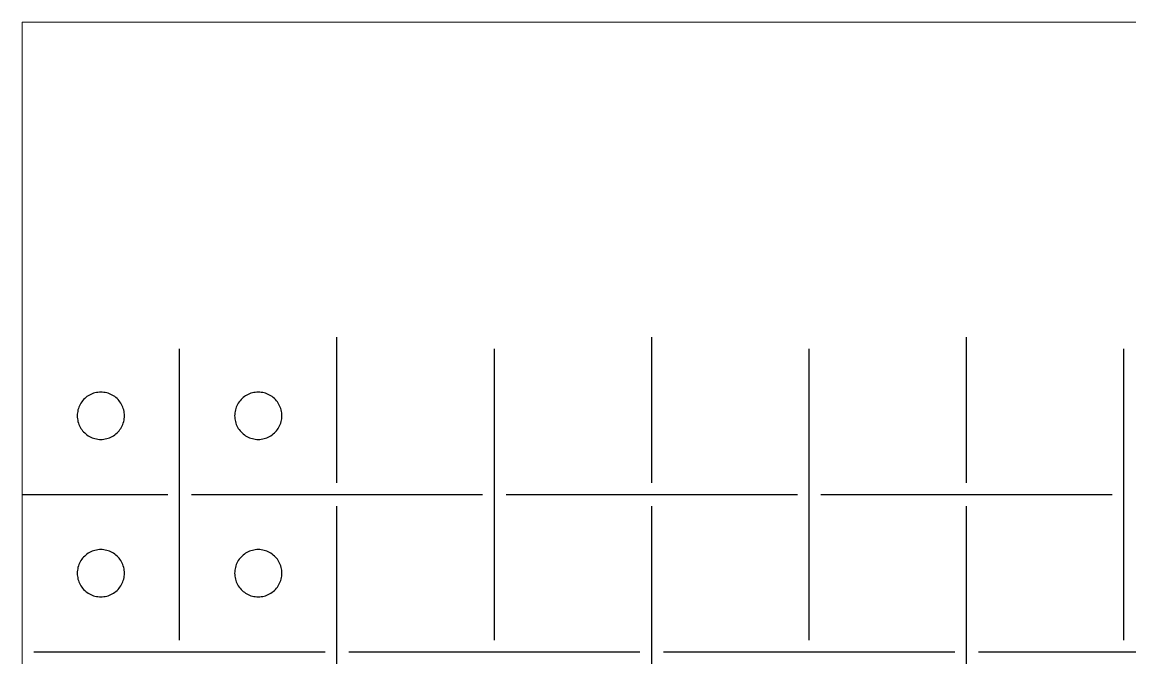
# Model space of a CAD drawing. Header units: metres. Extents: x 0 to 300, y -20 to 320.
# Drawn here: x 0 to 70.4, y 279.6 to 320 of the extents above; entities that cross this region are included whole.
import ezdxf

# ---------------------------------------------------------------- set-up
doc = ezdxf.new("R2010")
doc.units = ezdxf.units.M

msp = doc.modelspace()

# ---------------------------------------------------------------- linework, layer by layer
at = {"lineweight": 0}
for p, q in [((0, -20), (0, 320)), ((0, 320), (300, 320))]:
    msp.add_line(p, q, dxfattribs=at)
for p, q in [((20, 290.75), (20, 300)), ((40, 290.75), (40, 300)), ((60, 290.75), (60, 300)), ((10, 280.75), (10, 299.25)), ((30, 280.75), (30, 299.25)), ((50, 280.75), (50, 299.25)), ((70, 280.75), (70, 299.25)), ((4.277, 296.314), (4.196, 296.266)), ((4.361, 296.357), (4.277, 296.314)), ((4.448, 296.395), (4.361, 296.357)), ((4.536, 296.427), (4.448, 296.395)), ((4.627, 296.453), (4.536, 296.427)), ((4.719, 296.473), (4.627, 296.453)), ((4.812, 296.488), (4.719, 296.473)), ((4.906, 296.497), (4.812, 296.488)), ((5, 296.5), (4.906, 296.497)), ((5.094, 296.497), (5, 296.5)), ((5.188, 296.488), (5.094, 296.497)), ((5.281, 296.473), (5.188, 296.488)), ((5.373, 296.453), (5.281, 296.473)), ((5.464, 296.427), (5.373, 296.453)), ((5.552, 296.395), (5.464, 296.427)), ((5.639, 296.357), (5.552, 296.395)), ((5.723, 296.314), (5.639, 296.357)), ((5.804, 296.266), (5.723, 296.314)), ((14.277, 296.314), (14.196, 296.266)), ((14.361, 296.357), (14.277, 296.314)), ((14.448, 296.395), (14.361, 296.357)), ((14.536, 296.427), (14.448, 296.395)), ((14.627, 296.453), (14.536, 296.427)), ((14.719, 296.473), (14.627, 296.453)), ((14.812, 296.488), (14.719, 296.473)), ((14.906, 296.497), (14.812, 296.488)), ((15, 296.5), (14.906, 296.497)), ((15.094, 296.497), (15, 296.5)), ((15.188, 296.488), (15.094, 296.497)), ((15.281, 296.473), (15.188, 296.488)), ((15.373, 296.453), (15.281, 296.473)), ((15.464, 296.427), (15.373, 296.453)), ((15.552, 296.395), (15.464, 296.427)), ((15.639, 296.357), (15.552, 296.395)), ((15.723, 296.314), (15.639, 296.357)), ((15.804, 296.266), (15.723, 296.314)), ((3.643, 295.639), (3.605, 295.552)), ((3.686, 295.723), (3.643, 295.639)), ((3.734, 295.804), (3.686, 295.723)), ((3.786, 295.882), (3.734, 295.804)), ((3.844, 295.956), (3.786, 295.882)), ((3.907, 296.027), (3.844, 295.956)), ((3.973, 296.093), (3.907, 296.027)), ((4.044, 296.156), (3.973, 296.093)), ((4.118, 296.214), (4.044, 296.156)), ((4.196, 296.266), (4.118, 296.214)), ((5.882, 296.214), (5.804, 296.266)), ((5.956, 296.156), (5.882, 296.214)), ((6.027, 296.093), (5.956, 296.156)), ((6.093, 296.027), (6.027, 296.093)), ((6.156, 295.956), (6.093, 296.027)), ((6.214, 295.882), (6.156, 295.956)), ((6.266, 295.804), (6.214, 295.882)), ((6.314, 295.723), (6.266, 295.804)), ((6.357, 295.639), (6.314, 295.723)), ((6.395, 295.552), (6.357, 295.639)), ((13.643, 295.639), (13.605, 295.552)), ((13.686, 295.723), (13.643, 295.639)), ((13.734, 295.804), (13.686, 295.723)), ((13.786, 295.882), (13.734, 295.804)), ((13.844, 295.956), (13.786, 295.882)), ((13.907, 296.027), (13.844, 295.956)), ((13.973, 296.093), (13.907, 296.027)), ((14.044, 296.156), (13.973, 296.093)), ((14.118, 296.214), (14.044, 296.156)), ((14.196, 296.266), (14.118, 296.214)), ((15.882, 296.214), (15.804, 296.266)), ((15.956, 296.156), (15.882, 296.214)), ((16.027, 296.093), (15.956, 296.156)), ((16.093, 296.027), (16.027, 296.093)), ((16.156, 295.956), (16.093, 296.027)), ((16.214, 295.882), (16.156, 295.956)), ((16.266, 295.804), (16.214, 295.882)), ((16.314, 295.723), (16.266, 295.804)), ((16.357, 295.639), (16.314, 295.723)), ((16.395, 295.552), (16.357, 295.639)), ((3.503, 295.094), (3.5, 295)), ((3.5, 295), (3.503, 294.906)), ((3.512, 295.188), (3.503, 295.094)), ((3.503, 294.906), (3.512, 294.812)), ((3.527, 295.281), (3.512, 295.188)), ((3.547, 295.373), (3.527, 295.281)), ((3.573, 295.464), (3.547, 295.373)), ((3.605, 295.552), (3.573, 295.464)), ((6.427, 295.464), (6.395, 295.552)), ((6.453, 295.373), (6.427, 295.464)), ((6.473, 295.281), (6.453, 295.373)), ((6.488, 295.188), (6.473, 295.281)), ((6.497, 295.094), (6.488, 295.188)), ((6.488, 294.812), (6.497, 294.906)), ((6.5, 295), (6.497, 295.094)), ((6.497, 294.906), (6.5, 295)), ((13.503, 295.094), (13.5, 295)), ((13.5, 295), (13.503, 294.906)), ((13.512, 295.188), (13.503, 295.094)), ((13.503, 294.906), (13.512, 294.812)), ((13.527, 295.281), (13.512, 295.188)), ((13.547, 295.373), (13.527, 295.281)), ((13.573, 295.464), (13.547, 295.373)), ((13.605, 295.552), (13.573, 295.464)), ((16.427, 295.464), (16.395, 295.552)), ((16.453, 295.373), (16.427, 295.464)), ((16.473, 295.281), (16.453, 295.373)), ((16.488, 295.188), (16.473, 295.281)), ((16.497, 295.094), (16.488, 295.188)), ((16.488, 294.812), (16.497, 294.906)), ((16.5, 295), (16.497, 295.094)), ((16.497, 294.906), (16.5, 295)), ((3.512, 294.812), (3.527, 294.719)), ((3.527, 294.719), (3.547, 294.627)), ((3.547, 294.627), (3.573, 294.536)), ((3.573, 294.536), (3.605, 294.448)), ((3.605, 294.448), (3.643, 294.361)), ((3.643, 294.361), (3.686, 294.277)), ((3.686, 294.277), (3.734, 294.196)), ((3.734, 294.196), (3.786, 294.118)), ((6.214, 294.118), (6.266, 294.196)), ((6.266, 294.196), (6.314, 294.277)), ((6.314, 294.277), (6.357, 294.361)), ((6.357, 294.361), (6.395, 294.448)), ((6.395, 294.448), (6.427, 294.536)), ((6.427, 294.536), (6.453, 294.627)), ((6.453, 294.627), (6.473, 294.719)), ((6.473, 294.719), (6.488, 294.812)), ((13.512, 294.812), (13.527, 294.719)), ((13.527, 294.719), (13.547, 294.627)), ((13.547, 294.627), (13.573, 294.536)), ((13.573, 294.536), (13.605, 294.448)), ((13.605, 294.448), (13.643, 294.361)), ((13.643, 294.361), (13.686, 294.277)), ((13.686, 294.277), (13.734, 294.196)), ((13.734, 294.196), (13.786, 294.118)), ((16.214, 294.118), (16.266, 294.196)), ((16.266, 294.196), (16.314, 294.277)), ((16.314, 294.277), (16.357, 294.361)), ((16.357, 294.361), (16.395, 294.448)), ((16.395, 294.448), (16.427, 294.536)), ((16.427, 294.536), (16.453, 294.627)), ((16.453, 294.627), (16.473, 294.719)), ((16.473, 294.719), (16.488, 294.812)), ((3.786, 294.118), (3.844, 294.044)), ((3.844, 294.044), (3.907, 293.973)), ((3.907, 293.973), (3.973, 293.907)), ((3.973, 293.907), (4.044, 293.844)), ((4.044, 293.844), (4.118, 293.786)), ((4.118, 293.786), (4.196, 293.734)), ((4.196, 293.734), (4.277, 293.686)), ((4.277, 293.686), (4.361, 293.643)), ((4.361, 293.643), (4.448, 293.605)), ((4.448, 293.605), (4.536, 293.573)), ((4.536, 293.573), (4.627, 293.547)), ((4.627, 293.547), (4.719, 293.527)), ((4.719, 293.527), (4.812, 293.512)), ((4.812, 293.512), (4.906, 293.503)), ((4.906, 293.503), (5, 293.5)), ((5, 293.5), (5.094, 293.503)), ((5.094, 293.503), (5.188, 293.512)), ((5.188, 293.512), (5.281, 293.527)), ((5.281, 293.527), (5.373, 293.547)), ((5.373, 293.547), (5.464, 293.573)), ((5.464, 293.573), (5.552, 293.605)), ((5.552, 293.605), (5.639, 293.643)), ((5.639, 293.643), (5.723, 293.686)), ((5.723, 293.686), (5.804, 293.734)), ((5.804, 293.734), (5.882, 293.786)), ((5.882, 293.786), (5.956, 293.844)), ((5.956, 293.844), (6.027, 293.907)), ((6.027, 293.907), (6.093, 293.973)), ((6.093, 293.973), (6.156, 294.044)), ((6.156, 294.044), (6.214, 294.118)), ((13.786, 294.118), (13.844, 294.044)), ((13.844, 294.044), (13.907, 293.973)), ((13.907, 293.973), (13.973, 293.907)), ((13.973, 293.907), (14.044, 293.844)), ((14.044, 293.844), (14.118, 293.786)), ((14.118, 293.786), (14.196, 293.734)), ((14.196, 293.734), (14.277, 293.686)), ((14.277, 293.686), (14.361, 293.643)), ((14.361, 293.643), (14.448, 293.605)), ((14.448, 293.605), (14.536, 293.573)), ((14.536, 293.573), (14.627, 293.547)), ((14.627, 293.547), (14.719, 293.527)), ((14.719, 293.527), (14.812, 293.512)), ((14.812, 293.512), (14.906, 293.503)), ((14.906, 293.503), (15, 293.5)), ((15, 293.5), (15.094, 293.503)), ((15.094, 293.503), (15.188, 293.512)), ((15.188, 293.512), (15.281, 293.527)), ((15.281, 293.527), (15.373, 293.547)), ((15.373, 293.547), (15.464, 293.573)), ((15.464, 293.573), (15.552, 293.605)), ((15.552, 293.605), (15.639, 293.643)), ((15.639, 293.643), (15.723, 293.686)), ((15.723, 293.686), (15.804, 293.734)), ((15.804, 293.734), (15.882, 293.786)), ((15.882, 293.786), (15.956, 293.844)), ((15.956, 293.844), (16.027, 293.907)), ((16.027, 293.907), (16.093, 293.973)), ((16.093, 293.973), (16.156, 294.044)), ((16.156, 294.044), (16.214, 294.118)), ((0, 290), (9.25, 290)), ((10.75, 290), (29.25, 290)), ((30.75, 290), (49.25, 290)), ((50.75, 290), (69.25, 290)), ((20, 270.75), (20, 289.25)), ((40, 270.75), (40, 289.25)), ((60, 270.75), (60, 289.25)), ((4.536, 286.427), (4.448, 286.395)), ((4.627, 286.453), (4.536, 286.427)), ((4.719, 286.473), (4.627, 286.453)), ((4.812, 286.488), (4.719, 286.473)), ((4.906, 286.497), (4.812, 286.488)), ((5, 286.5), (4.906, 286.497)), ((5.094, 286.497), (5, 286.5)), ((5.188, 286.488), (5.094, 286.497)), ((5.281, 286.473), (5.188, 286.488)), ((5.373, 286.453), (5.281, 286.473)), ((5.464, 286.427), (5.373, 286.453)), ((5.552, 286.395), (5.464, 286.427)), ((14.536, 286.427), (14.448, 286.395)), ((14.627, 286.453), (14.536, 286.427)), ((14.719, 286.473), (14.627, 286.453)), ((14.812, 286.488), (14.719, 286.473)), ((14.906, 286.497), (14.812, 286.488)), ((15, 286.5), (14.906, 286.497)), ((15.094, 286.497), (15, 286.5)), ((15.188, 286.488), (15.094, 286.497)), ((15.281, 286.473), (15.188, 286.488)), ((15.373, 286.453), (15.281, 286.473)), ((15.464, 286.427), (15.373, 286.453)), ((15.552, 286.395), (15.464, 286.427)), ((3.686, 285.723), (3.643, 285.639)), ((3.734, 285.804), (3.686, 285.723)), ((3.786, 285.882), (3.734, 285.804)), ((3.844, 285.956), (3.786, 285.882)), ((3.907, 286.027), (3.844, 285.956)), ((3.973, 286.093), (3.907, 286.027)), ((4.044, 286.156), (3.973, 286.093)), ((4.118, 286.214), (4.044, 286.156)), ((4.196, 286.266), (4.118, 286.214)), ((4.277, 286.314), (4.196, 286.266)), ((4.361, 286.357), (4.277, 286.314)), ((4.448, 286.395), (4.361, 286.357)), ((5.639, 286.357), (5.552, 286.395)), ((5.723, 286.314), (5.639, 286.357)), ((5.804, 286.266), (5.723, 286.314)), ((5.882, 286.214), (5.804, 286.266)), ((5.956, 286.156), (5.882, 286.214)), ((6.027, 286.093), (5.956, 286.156)), ((6.093, 286.027), (6.027, 286.093)), ((6.156, 285.956), (6.093, 286.027)), ((6.214, 285.882), (6.156, 285.956)), ((6.266, 285.804), (6.214, 285.882)), ((6.314, 285.723), (6.266, 285.804)), ((6.357, 285.639), (6.314, 285.723)), ((13.686, 285.723), (13.643, 285.639)), ((13.734, 285.804), (13.686, 285.723)), ((13.786, 285.882), (13.734, 285.804)), ((13.844, 285.956), (13.786, 285.882)), ((13.907, 286.027), (13.844, 285.956)), ((13.973, 286.093), (13.907, 286.027)), ((14.044, 286.156), (13.973, 286.093)), ((14.118, 286.214), (14.044, 286.156)), ((14.196, 286.266), (14.118, 286.214)), ((14.277, 286.314), (14.196, 286.266)), ((14.361, 286.357), (14.277, 286.314)), ((14.448, 286.395), (14.361, 286.357)), ((15.639, 286.357), (15.552, 286.395)), ((15.723, 286.314), (15.639, 286.357)), ((15.804, 286.266), (15.723, 286.314)), ((15.882, 286.214), (15.804, 286.266)), ((15.956, 286.156), (15.882, 286.214)), ((16.027, 286.093), (15.956, 286.156)), ((16.093, 286.027), (16.027, 286.093)), ((16.156, 285.956), (16.093, 286.027)), ((16.214, 285.882), (16.156, 285.956)), ((16.266, 285.804), (16.214, 285.882)), ((16.314, 285.723), (16.266, 285.804)), ((16.357, 285.639), (16.314, 285.723)), ((3.503, 285.094), (3.5, 285)), ((3.512, 285.188), (3.503, 285.094)), ((3.527, 285.281), (3.512, 285.188)), ((3.547, 285.373), (3.527, 285.281)), ((3.573, 285.464), (3.547, 285.373)), ((3.605, 285.552), (3.573, 285.464)), ((3.643, 285.639), (3.605, 285.552)), ((6.395, 285.552), (6.357, 285.639)), ((6.427, 285.464), (6.395, 285.552)), ((6.453, 285.373), (6.427, 285.464)), ((6.473, 285.281), (6.453, 285.373)), ((6.488, 285.188), (6.473, 285.281)), ((6.497, 285.094), (6.488, 285.188)), ((6.5, 285), (6.497, 285.094)), ((13.503, 285.094), (13.5, 285)), ((13.512, 285.188), (13.503, 285.094)), ((13.527, 285.281), (13.512, 285.188)), ((13.547, 285.373), (13.527, 285.281)), ((13.573, 285.464), (13.547, 285.373)), ((13.605, 285.552), (13.573, 285.464)), ((13.643, 285.639), (13.605, 285.552)), ((16.395, 285.552), (16.357, 285.639)), ((16.427, 285.464), (16.395, 285.552)), ((16.453, 285.373), (16.427, 285.464)), ((16.473, 285.281), (16.453, 285.373)), ((16.488, 285.188), (16.473, 285.281)), ((16.497, 285.094), (16.488, 285.188)), ((16.5, 285), (16.497, 285.094)), ((3.5, 285), (3.503, 284.906)), ((3.503, 284.906), (3.512, 284.812)), ((3.512, 284.812), (3.527, 284.719)), ((3.527, 284.719), (3.547, 284.627)), ((3.547, 284.627), (3.573, 284.536)), ((3.573, 284.536), (3.605, 284.448)), ((3.605, 284.448), (3.643, 284.361)), ((3.643, 284.361), (3.686, 284.277)), ((6.314, 284.277), (6.357, 284.361)), ((6.357, 284.361), (6.395, 284.448)), ((6.395, 284.448), (6.427, 284.536)), ((6.427, 284.536), (6.453, 284.627)), ((6.453, 284.627), (6.473, 284.719)), ((6.473, 284.719), (6.488, 284.812)), ((6.488, 284.812), (6.497, 284.906)), ((6.497, 284.906), (6.5, 285)), ((13.5, 285), (13.503, 284.906)), ((13.503, 284.906), (13.512, 284.812)), ((13.512, 284.812), (13.527, 284.719)), ((13.527, 284.719), (13.547, 284.627)), ((13.547, 284.627), (13.573, 284.536)), ((13.573, 284.536), (13.605, 284.448)), ((13.605, 284.448), (13.643, 284.361)), ((13.643, 284.361), (13.686, 284.277)), ((16.314, 284.277), (16.357, 284.361)), ((16.357, 284.361), (16.395, 284.448)), ((16.395, 284.448), (16.427, 284.536)), ((16.427, 284.536), (16.453, 284.627)), ((16.453, 284.627), (16.473, 284.719)), ((16.473, 284.719), (16.488, 284.812)), ((16.488, 284.812), (16.497, 284.906)), ((16.497, 284.906), (16.5, 285)), ((3.686, 284.277), (3.734, 284.196)), ((3.734, 284.196), (3.786, 284.118)), ((3.786, 284.118), (3.844, 284.044)), ((3.844, 284.044), (3.907, 283.973)), ((3.907, 283.973), (3.973, 283.907)), ((3.973, 283.907), (4.044, 283.844)), ((4.044, 283.844), (4.118, 283.786)), ((4.118, 283.786), (4.196, 283.734)), ((4.196, 283.734), (4.277, 283.686)), ((4.277, 283.686), (4.361, 283.643)), ((4.361, 283.643), (4.448, 283.605)), ((5.552, 283.605), (5.639, 283.643)), ((5.639, 283.643), (5.723, 283.686)), ((5.723, 283.686), (5.804, 283.734)), ((5.804, 283.734), (5.882, 283.786)), ((5.882, 283.786), (5.956, 283.844)), ((5.956, 283.844), (6.027, 283.907)), ((6.027, 283.907), (6.093, 283.973)), ((6.093, 283.973), (6.156, 284.044)), ((6.156, 284.044), (6.214, 284.118)), ((6.214, 284.118), (6.266, 284.196)), ((6.266, 284.196), (6.314, 284.277)), ((13.686, 284.277), (13.734, 284.196)), ((13.734, 284.196), (13.786, 284.118)), ((13.786, 284.118), (13.844, 284.044)), ((13.844, 284.044), (13.907, 283.973)), ((13.907, 283.973), (13.973, 283.907)), ((13.973, 283.907), (14.044, 283.844)), ((14.044, 283.844), (14.118, 283.786)), ((14.118, 283.786), (14.196, 283.734)), ((14.196, 283.734), (14.277, 283.686)), ((14.277, 283.686), (14.361, 283.643)), ((14.361, 283.643), (14.448, 283.605)), ((15.552, 283.605), (15.639, 283.643)), ((15.639, 283.643), (15.723, 283.686)), ((15.723, 283.686), (15.804, 283.734)), ((15.804, 283.734), (15.882, 283.786)), ((15.882, 283.786), (15.956, 283.844)), ((15.956, 283.844), (16.027, 283.907)), ((16.027, 283.907), (16.093, 283.973)), ((16.093, 283.973), (16.156, 284.044)), ((16.156, 284.044), (16.214, 284.118)), ((16.214, 284.118), (16.266, 284.196)), ((16.266, 284.196), (16.314, 284.277)), ((4.448, 283.605), (4.536, 283.573)), ((4.536, 283.573), (4.627, 283.547)), ((4.627, 283.547), (4.719, 283.527)), ((4.719, 283.527), (4.812, 283.512)), ((4.812, 283.512), (4.906, 283.503)), ((4.906, 283.503), (5, 283.5)), ((5, 283.5), (5.094, 283.503)), ((5.094, 283.503), (5.188, 283.512)), ((5.188, 283.512), (5.281, 283.527)), ((5.281, 283.527), (5.373, 283.547)), ((5.373, 283.547), (5.464, 283.573)), ((5.464, 283.573), (5.552, 283.605)), ((14.448, 283.605), (14.536, 283.573)), ((14.536, 283.573), (14.627, 283.547)), ((14.627, 283.547), (14.719, 283.527)), ((14.719, 283.527), (14.812, 283.512)), ((14.812, 283.512), (14.906, 283.503)), ((14.906, 283.503), (15, 283.5)), ((15, 283.5), (15.094, 283.503)), ((15.094, 283.503), (15.188, 283.512)), ((15.188, 283.512), (15.281, 283.527)), ((15.281, 283.527), (15.373, 283.547)), ((15.373, 283.547), (15.464, 283.573)), ((15.464, 283.573), (15.552, 283.605)), ((0.75, 280), (19.25, 280)), ((20.75, 280), (39.25, 280)), ((40.75, 280), (59.25, 280)), ((60.75, 280), (79.25, 280))]:
    msp.add_line(p, q)

doc.saveas('drawing.dxf')
